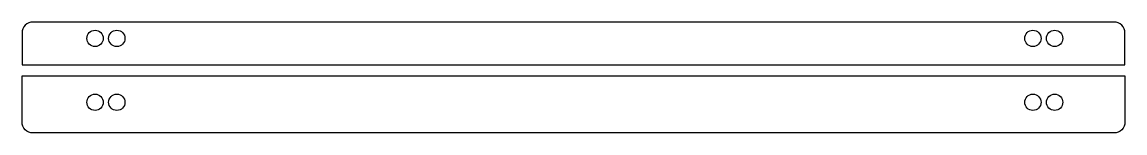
# Model space of a CAD drawing. Header units: millimetres. Extents: x 1774 to 2179, y 1418 to 1459.
import ezdxf

# ---------------------------------------------------------------- set-up
doc = ezdxf.new("R2010")
doc.units = ezdxf.units.MM

msp = doc.modelspace()

# ---------------------------------------------------------------- linework, layer by layer
msp.add_lwpolyline([(2179.07, 1443.06), (2179.07, 1447.32), (2179.07, 1454.82, 0.414214), (2175.07, 1458.82), (2145.25, 1458.82), (1980, 1458.82), (1807.75, 1458.82), (1777.94, 1458.82, 0.414214), (1773.94, 1454.82), (1773.94, 1443.06), (1773.94, 1443.06)], format="xyb", close=True)
msp.add_lwpolyline([(1773.94, 1439.06), (2179.07, 1439.06), (2179.07, 1439.06), (2179.07, 1422.08, -0.414214), (2175.07, 1418.08), (1834.64, 1418.08), (1834.64, 1418.08), (1777.94, 1418.08, -0.414214), (1773.94, 1422.08), (1773.94, 1431.48), (1773.94, 1431.48), (1773.94, 1439.06)], format="xyb")
for centre in [(1800.75, 1452.82), (1808.75, 1452.82), (2145.25, 1452.82), (2153.25, 1452.82), (1800.75, 1429.33), (1808.75, 1429.33), (2145.25, 1429.33), (2153.25, 1429.33)]:
    msp.add_circle(centre, 3)

doc.saveas('drawing.dxf')
